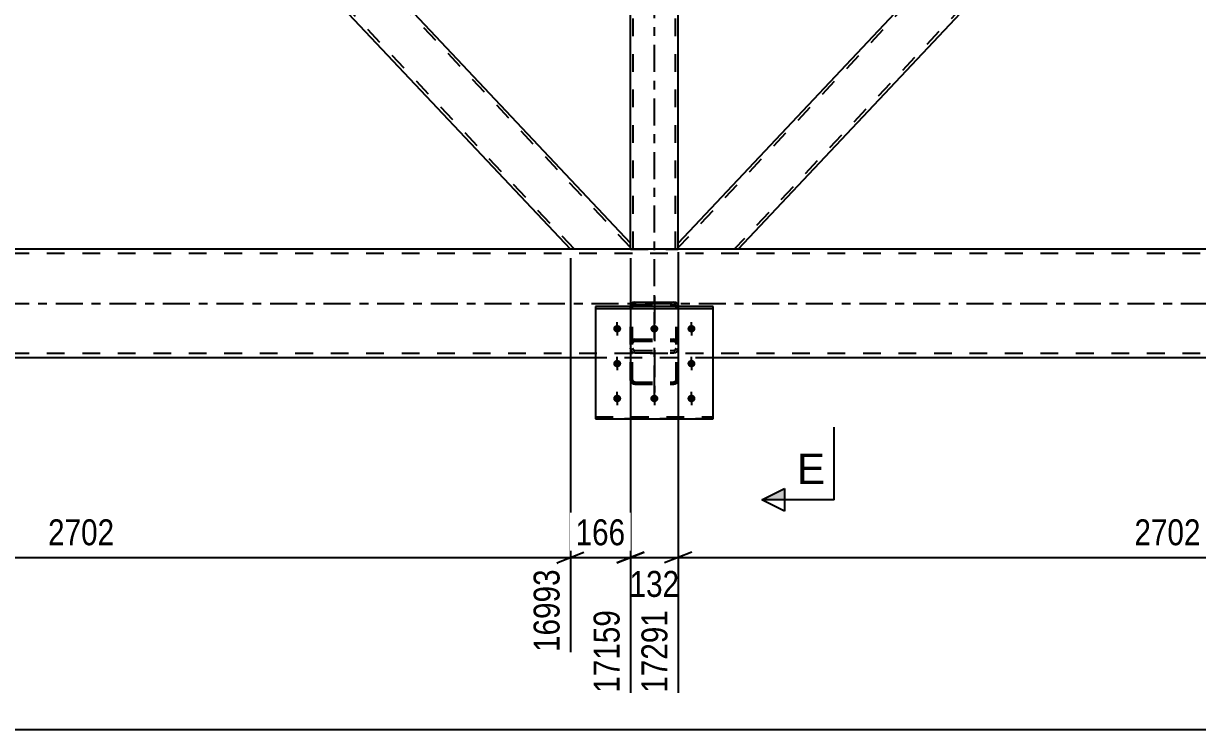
# Model space of a CAD drawing. Header units: millimetres. Extents: x -82 to 1107, y -663 to 178.
# Drawn here: x 553.9 to 683.5, y -174.7 to -96.7 of the extents above; entities that cross this region are included whole.
import ezdxf

# ---------------------------------------------------------------- set-up
doc = ezdxf.new("R2010")
doc.units = ezdxf.units.MM
doc.linetypes.add('DXK_LINE_DOT2', pattern=[3.9198, 1.9599, -1.9599])
doc.linetypes.add('DXK_LINE_DOT3', pattern=[5.9187, 2.979, -0.9799, 0.9799, -0.9799])
doc.styles.add('Arial', font='ARIAL.TTF', dxfattribs={"height": 0.2})
doc.styles.add('Arial Narrow', font='ARIALN.TTF', dxfattribs={"height": 0.2})

# ---------------------------------------------------------------- blocks, each defined once
blk = doc.blocks.new('Part-348431369-1497 - 1390')
at = {"color": 2, "linetype": 'Continuous'}
for p, q in [((865.94, -121.6), (141.14, -121.6)), ((617.04, -133.6), (390.05, -133.6)), ((857.05, -133.6), (630.04, -133.6))]:
    blk.add_line(p, q, dxfattribs=at)
at = {"color": 7, "linetype": 'DXK_LINE_DOT2'}
for p, q in [((942.54, -122.08), (12.9, -122.08)), ((942.54, -133.12), (12.9, -133.12)), ((630.04, -133.6), (617.04, -133.6))]:
    blk.add_line(p, q, dxfattribs=at)
at = {"color": 7, "linetype": 'DXK_LINE_DOT3'}
blk.add_line((12.9, -127.6), (942.54, -127.6), dxfattribs=at)
blk = doc.blocks.new('Part-348431369-1697 - 1390')
at = {"color": 2, "linetype": 'Continuous'}
for p, q in [((567.16, -63.8), (563.54, -67.65)), ((620.9, -120.94), (567.16, -63.8)), ((614.27, -121.6), (563.54, -67.65)), ((620.9, -121.6), (620.9, -120.94))]:
    blk.add_line(p, q, dxfattribs=at)
at = {"color": 7, "linetype": 'DXK_LINE_DOT2'}
for p, q in [((620.9, -121.4), (566.94, -64.03)), ((563.76, -67.42), (563.78, -67.4)), ((614.71, -121.6), (563.76, -67.42)), ((620.9, -121.6), (614.27, -121.6))]:
    blk.add_line(p, q, dxfattribs=at)
blk = doc.blocks.new('Part-348431369-1868 - 1390')
at = {"color": 7, "linetype": 'DXK_LINE_DOT3'}
blk.add_line((623.54, -126.82), (623.54, -137.44), dxfattribs=at)
at = {"color": 7, "linetype": 'DXK_LINE_DOT2'}
for p, q in [((620.9, -127.94), (620.91, -127.91)), ((620.9, -136.05), (620.9, -127.94)), ((621.16, -127.84), (621.14, -127.94)), ((621.14, -136.05), (621.14, -127.94)), ((621.21, -127.76), (621.16, -127.84)), ((621.29, -127.71), (621.21, -127.76)), ((621.38, -127.69), (621.29, -127.71)), ((621.38, -127.69), (625.7, -127.69)), ((625.79, -127.71), (625.7, -127.69)), ((625.87, -127.76), (625.79, -127.71)), ((625.92, -127.84), (625.87, -127.76)), ((625.94, -127.94), (625.92, -127.84)), ((625.94, -136.05), (625.94, -127.94)), ((626.17, -127.91), (626.18, -127.94)), ((626.18, -136.05), (626.18, -127.94)), ((620.94, -131.81), (620.9, -131.99)), ((621.04, -131.67), (620.94, -131.81)), ((621.2, -131.57), (621.04, -131.67)), ((621.14, -131.99), (621.16, -131.9)), ((621.16, -131.9), (621.21, -131.83)), ((621.38, -131.53), (621.2, -131.57)), ((621.21, -131.83), (621.29, -131.78)), ((621.29, -131.78), (621.38, -131.76)), ((621.38, -131.53), (625.7, -131.53)), ((621.38, -131.76), (625.7, -131.76)), ((625.88, -131.57), (625.7, -131.53)), ((625.7, -131.76), (625.79, -131.78)), ((625.79, -131.78), (625.87, -131.83)), ((625.87, -131.83), (625.92, -131.9)), ((626.04, -131.67), (625.88, -131.57)), ((625.92, -131.9), (625.94, -131.99)), ((626.14, -131.81), (626.04, -131.67)), ((626.18, -131.99), (626.14, -131.81)), ((620.94, -132.73), (620.9, -132.54)), ((621.14, -132.54), (621.16, -132.64)), ((621.16, -132.64), (621.21, -132.72)), ((621.38, -133.05), (621.2, -133.01)), ((621.21, -132.72), (621.29, -132.77)), ((621.29, -132.77), (621.38, -132.79)), ((621.38, -132.79), (625.7, -132.79)), ((621.38, -133.05), (625.7, -133.05)), ((625.7, -132.79), (625.79, -132.77)), ((625.88, -133.01), (625.7, -133.05)), ((625.79, -132.77), (625.87, -132.72)), ((625.87, -132.72), (625.92, -132.64)), ((625.92, -132.64), (625.94, -132.54)), ((626.18, -132.54), (626.14, -132.73)), ((620.9, -136.05), (620.94, -136.22)), ((621.16, -136.13), (621.14, -136.05)), ((621.21, -136.2), (621.16, -136.13)), ((625.92, -136.13), (625.87, -136.2)), ((625.94, -136.05), (625.92, -136.13)), ((626.14, -136.22), (626.18, -136.05)), ((620.94, -136.22), (621.04, -136.36)), ((621.04, -136.36), (621.2, -136.46)), ((621.2, -136.46), (621.38, -136.5)), ((621.29, -136.25), (621.21, -136.2)), ((621.38, -136.27), (621.29, -136.25)), ((621.38, -136.27), (625.7, -136.27)), ((621.38, -136.5), (625.7, -136.5)), ((625.79, -136.25), (625.7, -136.27)), ((625.7, -136.5), (625.88, -136.46)), ((625.87, -136.2), (625.79, -136.25)), ((625.88, -136.46), (626.04, -136.36)), ((626.04, -136.36), (626.14, -136.22))]:
    blk.add_line(p, q, dxfattribs=at)
at = {"color": 2, "linetype": 'Continuous'}
for p, q in [((620.91, -127.91), (620.94, -127.75)), ((621.2, -127.47), (621.38, -127.43)), ((621.38, -127.43), (625.7, -127.43)), ((625.7, -127.43), (625.88, -127.47)), ((626.14, -127.75), (626.17, -127.91))]:
    blk.add_line(p, q, dxfattribs=at)
for centre, start, end in [((621.4, -127.92), 114.3199, 159.2417), ((625.68, -127.92), 20.7583, 65.6801)]:
    blk.add_arc(centre, 0.496, start, end, dxfattribs=at)
at = {"color": 7, "linetype": 'DXK_LINE_DOT2'}
for centre, start, end in [((621.4, -132.56), 200.7583, 245.6801), ((625.68, -132.56), 294.3199, 339.2417)]:
    blk.add_arc(centre, 0.496, start, end, dxfattribs=at)
blk = doc.blocks.new('Part-348431369-1743 - 1390')
at = {"color": 7, "linetype": 'DXK_LINE_DOT3'}
blk.add_line((623.54, -131.6), (623.54, 4), dxfattribs=at)
at = {"color": 7, "linetype": 'DXK_LINE_DOT2'}
for p, q in [((626.18, -6), (620.9, -6)), ((620.9, -6.66), (620.9, -6)), ((621.22, -121.6), (621.22, -6)), ((625.86, -121.6), (625.86, -6)), ((626.18, -6.66), (626.18, -6)), ((620.9, -121.6), (620.9, -120.94)), ((620.9, -121.6), (626.18, -121.6)), ((626.18, -121.6), (626.18, -120.94))]:
    blk.add_line(p, q, dxfattribs=at)
at = {"color": 2, "linetype": 'Continuous'}
for p, q in [((620.9, -120.94), (620.9, -6.66)), ((626.18, -120.94), (626.18, -6.66))]:
    blk.add_line(p, q, dxfattribs=at)
blk = doc.blocks.new('Part-348431369-1900 - 1390')
at = {"color": 7, "linetype": 'DXK_LINE_DOT2'}
for p, q in [((630.04, -127.91), (617.04, -127.91)), ((617.04, -127.91), (617.04, -140.34)), ((617.04, -128.13), (630.04, -128.13)), ((630.04, -140.34), (630.04, -127.91)), ((617.04, -140.12), (630.04, -140.12)), ((630.04, -140.34), (617.04, -140.34))]:
    blk.add_line(p, q, dxfattribs=at)
blk = doc.blocks.new('Part-348431369-1795 - 1390')
at = {"color": 7, "linetype": 'DXK_LINE_DOT2'}
for p, q in [((734.71, -6), (626.18, -121.41)), ((740.9, -6.19), (632.37, -121.6)), ((740.9, -6), (734.27, -6)), ((683.54, -59.95), (679.92, -63.8)), ((687.16, -63.8), (683.54, -67.65)), ((632.81, -121.6), (626.18, -121.6))]:
    blk.add_line(p, q, dxfattribs=at)
at = {"color": 2, "linetype": 'Continuous'}
for p, q in [((734.27, -6), (683.54, -59.95)), ((740.9, -6.66), (740.9, -6)), ((740.9, -6.66), (687.16, -63.8)), ((679.92, -63.8), (626.18, -120.94)), ((683.54, -67.65), (632.81, -121.6)), ((626.18, -121.52), (626.18, -120.94)), ((626.18, -121.6), (626.18, -121.52))]:
    blk.add_line(p, q, dxfattribs=at)
blk = doc.blocks.new('Part-348431369-1805 - 1390')
at = {"color": 7, "linetype": 'DXK_LINE_DOT2'}
for p, q in [((614.71, -6), (506.18, -121.41)), ((620.9, -6.2), (512.37, -121.6)), ((620.9, -6), (614.27, -6)), ((620.9, -6.48), (620.9, -6)), ((563.54, -59.95), (559.92, -63.8)), ((567.16, -63.8), (563.54, -67.65)), ((512.81, -121.6), (506.18, -121.6))]:
    blk.add_line(p, q, dxfattribs=at)
at = {"color": 2, "linetype": 'Continuous'}
for p, q in [((614.27, -6), (563.54, -59.95)), ((620.9, -6.66), (567.16, -63.8)), ((620.9, -6.66), (620.9, -6.48)), ((559.92, -63.8), (506.18, -120.94)), ((563.54, -67.65), (512.81, -121.6)), ((506.18, -121.6), (506.18, -120.94))]:
    blk.add_line(p, q, dxfattribs=at)
blk = doc.blocks.new('Part-348431369-1869 - 1390')
at = {"color": 7, "linetype": 'DXK_LINE_DOT3'}
blk.add_line((623.54, -137.44), (623.54, -126.82), dxfattribs=at)
at = {"color": 7, "linetype": 'DXK_LINE_DOT2'}
for p, q in [((620.94, -127.75), (620.9, -127.94)), ((620.9, -136.05), (620.9, -127.94)), ((621.14, -127.94), (621.16, -127.84)), ((621.14, -136.05), (621.14, -127.94)), ((621.16, -127.84), (621.21, -127.76)), ((621.38, -127.43), (621.2, -127.47)), ((621.21, -127.76), (621.29, -127.71)), ((621.29, -127.71), (621.38, -127.69)), ((621.38, -127.43), (625.7, -127.43)), ((621.38, -127.69), (625.7, -127.69)), ((625.88, -127.47), (625.7, -127.43)), ((625.7, -127.69), (625.79, -127.71)), ((625.79, -127.71), (625.87, -127.76)), ((625.87, -127.76), (625.92, -127.84)), ((625.92, -127.84), (625.94, -127.94)), ((625.94, -136.05), (625.94, -127.94)), ((626.18, -127.94), (626.14, -127.75)), ((626.18, -136.05), (626.18, -127.94)), ((620.9, -131.99), (620.94, -131.81)), ((620.94, -131.81), (621.04, -131.67)), ((621.04, -131.67), (621.2, -131.57)), ((621.16, -131.9), (621.14, -131.99)), ((621.21, -131.83), (621.16, -131.9)), ((621.2, -131.57), (621.38, -131.53)), ((621.29, -131.78), (621.21, -131.83)), ((621.38, -131.76), (621.29, -131.78)), ((621.38, -131.53), (625.7, -131.53)), ((621.38, -131.76), (625.7, -131.76)), ((625.7, -131.53), (625.88, -131.57)), ((625.79, -131.78), (625.7, -131.76)), ((625.87, -131.83), (625.79, -131.78)), ((625.92, -131.9), (625.87, -131.83)), ((625.88, -131.57), (626.04, -131.67)), ((625.94, -131.99), (625.92, -131.9)), ((626.04, -131.67), (626.14, -131.81)), ((626.14, -131.81), (626.18, -131.99)), ((620.9, -132.54), (620.94, -132.73)), ((621.16, -132.64), (621.14, -132.54)), ((621.21, -132.72), (621.16, -132.64)), ((621.2, -133.01), (621.38, -133.05)), ((621.29, -132.77), (621.21, -132.72)), ((621.38, -132.79), (621.29, -132.77)), ((621.38, -132.79), (625.7, -132.79)), ((621.38, -133.05), (625.7, -133.05)), ((625.79, -132.77), (625.7, -132.79)), ((625.7, -133.05), (625.88, -133.01)), ((625.87, -132.72), (625.79, -132.77)), ((625.92, -132.64), (625.87, -132.72)), ((625.94, -132.54), (625.92, -132.64)), ((626.14, -132.73), (626.18, -132.54)), ((620.94, -136.22), (620.9, -136.05)), ((621.14, -136.05), (621.16, -136.13)), ((621.16, -136.13), (621.21, -136.2)), ((625.87, -136.2), (625.92, -136.13)), ((625.92, -136.13), (625.94, -136.05)), ((626.18, -136.05), (626.14, -136.22)), ((621.04, -136.36), (620.94, -136.22)), ((621.2, -136.46), (621.04, -136.36)), ((621.38, -136.5), (621.2, -136.46)), ((621.21, -136.2), (621.29, -136.25)), ((621.29, -136.25), (621.38, -136.27)), ((621.38, -136.27), (625.7, -136.27)), ((621.38, -136.5), (625.7, -136.5)), ((625.7, -136.27), (625.79, -136.25)), ((625.88, -136.46), (625.7, -136.5)), ((625.79, -136.25), (625.87, -136.2)), ((626.04, -136.36), (625.88, -136.46)), ((626.14, -136.22), (626.04, -136.36))]:
    blk.add_line(p, q, dxfattribs=at)
for centre, start, end in [((621.4, -127.92), 114.32, 159.2417), ((625.68, -127.92), 20.7583, 65.68), ((621.4, -132.56), 200.7583, 245.68), ((625.68, -132.56), 294.32, 339.2417)]:
    blk.add_arc(centre, 0.496, start, end, dxfattribs=at)
blk = doc.blocks.new('Part-348431369-1872 - 1390')
at = {"color": 2, "linetype": 'Continuous'}
for p, q in [((630.04, -127.91), (617.04, -127.91)), ((617.04, -127.91), (617.04, -140.34)), ((617.04, -128.13), (630.04, -128.13)), ((630.04, -140.34), (630.04, -127.91)), ((617.04, -140.34), (630.04, -140.34))]:
    blk.add_line(p, q, dxfattribs=at)
at = {"color": 7, "linetype": 'DXK_LINE_DOT2'}
blk.add_line((617.04, -140.12), (630.04, -140.12), dxfattribs=at)
blk = doc.blocks.new('Bolt-348431369-1898 - 1390')
at = {"linetype": 'Continuous'}
for points in [[(619.44, -129.97), (619.53, -129.98), (619.62, -130), (619.7, -130.05), (619.77, -130.11), (619.82, -130.18), (619.86, -130.25), (619.88, -130.34), (619.88, -130.43), (619.86, -130.51), (619.82, -130.59), (619.77, -130.66), (619.7, -130.72), (619.62, -130.76), (619.53, -130.79), (619.44, -130.8), (619.35, -130.79), (619.26, -130.76), (619.18, -130.72), (619.11, -130.66), (619.06, -130.59), (619.02, -130.51), (619, -130.43), (619, -130.34), (619.02, -130.25), (619.06, -130.18), (619.11, -130.11), (619.18, -130.05), (619.26, -130), (619.35, -129.98)], [(623.54, -129.97), (623.63, -129.98), (623.72, -130), (623.8, -130.05), (623.87, -130.11), (623.92, -130.18), (623.96, -130.25), (623.98, -130.34), (623.98, -130.43), (623.96, -130.51), (623.92, -130.59), (623.87, -130.66), (623.8, -130.72), (623.72, -130.76), (623.63, -130.79), (623.54, -130.8), (623.45, -130.79), (623.36, -130.76), (623.28, -130.72), (623.21, -130.66), (623.16, -130.59), (623.12, -130.51), (623.1, -130.43), (623.1, -130.34), (623.12, -130.25), (623.16, -130.18), (623.21, -130.11), (623.28, -130.05), (623.36, -130), (623.45, -129.98)], [(627.64, -129.97), (627.73, -129.98), (627.82, -130), (627.9, -130.05), (627.97, -130.11), (628.02, -130.18), (628.06, -130.25), (628.08, -130.34), (628.08, -130.43), (628.06, -130.51), (628.02, -130.59), (627.97, -130.66), (627.9, -130.72), (627.82, -130.76), (627.73, -130.79), (627.64, -130.8), (627.55, -130.79), (627.46, -130.76), (627.38, -130.72), (627.31, -130.66), (627.26, -130.59), (627.22, -130.51), (627.2, -130.43), (627.2, -130.34), (627.22, -130.25), (627.26, -130.18), (627.31, -130.11), (627.38, -130.05), (627.46, -130), (627.55, -129.98)], [(619.44, -133.82), (619.53, -133.83), (619.62, -133.86), (619.7, -133.9), (619.77, -133.96), (619.82, -134.03), (619.86, -134.11), (619.88, -134.19), (619.88, -134.28), (619.86, -134.36), (619.82, -134.44), (619.77, -134.51), (619.7, -134.57), (619.62, -134.61), (619.53, -134.64), (619.44, -134.65), (619.35, -134.64), (619.26, -134.61), (619.18, -134.57), (619.11, -134.51), (619.06, -134.44), (619.02, -134.36), (619, -134.28), (619, -134.19), (619.02, -134.11), (619.06, -134.03), (619.11, -133.96), (619.18, -133.9), (619.26, -133.86), (619.35, -133.83)], [(627.64, -133.82), (627.73, -133.83), (627.82, -133.86), (627.9, -133.9), (627.97, -133.96), (628.02, -134.03), (628.06, -134.11), (628.08, -134.19), (628.08, -134.28), (628.06, -134.36), (628.02, -134.44), (627.97, -134.51), (627.9, -134.57), (627.82, -134.61), (627.73, -134.64), (627.64, -134.65), (627.55, -134.64), (627.46, -134.61), (627.38, -134.57), (627.31, -134.51), (627.26, -134.44), (627.22, -134.36), (627.2, -134.28), (627.2, -134.19), (627.22, -134.11), (627.26, -134.03), (627.31, -133.96), (627.38, -133.9), (627.46, -133.86), (627.55, -133.83)], [(619.44, -137.67), (619.53, -137.68), (619.62, -137.71), (619.7, -137.75), (619.77, -137.81), (619.82, -137.88), (619.86, -137.96), (619.88, -138.04), (619.88, -138.13), (619.86, -138.22), (619.82, -138.29), (619.77, -138.36), (619.7, -138.42), (619.62, -138.47), (619.53, -138.49), (619.44, -138.5), (619.35, -138.49), (619.26, -138.47), (619.18, -138.42), (619.11, -138.36), (619.06, -138.29), (619.02, -138.22), (619, -138.13), (619, -138.04), (619.02, -137.96), (619.06, -137.88), (619.11, -137.81), (619.18, -137.75), (619.26, -137.71), (619.35, -137.68)], [(623.54, -137.67), (623.63, -137.68), (623.72, -137.71), (623.8, -137.75), (623.87, -137.81), (623.92, -137.88), (623.96, -137.96), (623.98, -138.04), (623.98, -138.13), (623.96, -138.22), (623.92, -138.29), (623.87, -138.36), (623.8, -138.42), (623.72, -138.47), (623.63, -138.49), (623.54, -138.5), (623.45, -138.49), (623.36, -138.47), (623.28, -138.42), (623.21, -138.36), (623.16, -138.29), (623.12, -138.22), (623.1, -138.13), (623.1, -138.04), (623.12, -137.96), (623.16, -137.88), (623.21, -137.81), (623.28, -137.75), (623.36, -137.71), (623.45, -137.68)], [(627.64, -137.67), (627.73, -137.68), (627.82, -137.71), (627.9, -137.75), (627.97, -137.81), (628.02, -137.88), (628.06, -137.96), (628.08, -138.04), (628.08, -138.13), (628.06, -138.22), (628.02, -138.29), (627.97, -138.36), (627.9, -138.42), (627.82, -138.47), (627.73, -138.49), (627.64, -138.5), (627.55, -138.49), (627.46, -138.47), (627.38, -138.42), (627.31, -138.36), (627.26, -138.29), (627.22, -138.22), (627.2, -138.13), (627.2, -138.04), (627.22, -137.96), (627.26, -137.88), (627.31, -137.81), (627.38, -137.75), (627.46, -137.71), (627.55, -137.68)]]:
    blk.add_hatch(color=1, dxfattribs=at).paths.add_polyline_path(points)
at = {"color": 1, "linetype": 'Continuous'}
for p, q in [((619.44, -129.99), (619.44, -131.12)), ((623.54, -129.99), (623.54, -131.12)), ((627.64, -129.99), (627.64, -131.12)), ((619.44, -133.84), (619.44, -134.97)), ((627.64, -133.84), (627.64, -134.97)), ((619.44, -137.69), (619.44, -138.83)), ((623.54, -137.69), (623.54, -138.83)), ((627.64, -137.69), (627.64, -138.83))]:
    blk.add_line(p, q, dxfattribs=at)
blk = doc.blocks.new('Bolt-348431369-1901 - 1390')
at = {"color": 1, "linetype": 'DXK_LINE_DOT2'}
for p, q in [((619.44, -130.78), (619.44, -129.64)), ((623.54, -130.78), (623.54, -129.64)), ((627.64, -130.78), (627.64, -129.64)), ((619.44, -134.63), (619.44, -133.5)), ((627.64, -134.63), (627.64, -133.5)), ((619.44, -138.48), (619.44, -137.35)), ((623.54, -138.48), (623.54, -137.35)), ((627.64, -138.48), (627.64, -137.35))]:
    blk.add_line(p, q, dxfattribs=at)
blk = doc.blocks.new('StraightDimension-348431369-15543 - 1390')
at = {"color": 7, "linetype": 'Continuous'}
for p, q in [((620.9, -122.6), (620.9, -170.59)), ((626.18, -121.94), (626.18, -170.59)), ((619.4, -156.25), (622.4, -155.05)), ((627.68, -155.05), (624.68, -156.25)), ((620.9, -155.65), (626.18, -155.65))]:
    blk.add_line(p, q, dxfattribs=at)
at = {"color": 0}
blk.add_wipeout([(626.88, -160.6), (626.88, -156.4), (620.2, -156.4), (620.2, -160.6)], dxfattribs=at)
at = {"color": 3, "style": 'Arial Narrow'}
blk.add_text('132', height=2.863, dxfattribs=at).set_placement((620.8, -160))
at = {"color": 0, "linetype": 'Continuous'}
blk.add_wipeout([(625.58, -160.85), (621.38, -160.85), (621.38, -171.19), (625.58, -171.19)], dxfattribs=at)
at = {"color": 3, "linetype": 'Continuous', "style": 'Arial Narrow'}
blk.add_text('17291', height=2.863, rotation=90.0002, dxfattribs=at).set_placement((624.98, -170.59))
blk = doc.blocks.new('StraightDimension-348431369-15545 - 1390')
at = {"color": 7, "linetype": 'Continuous'}
for p, q in [((506.18, -121.94), (506.18, -170.59)), ((614.27, -122.6), (614.27, -166.09)), ((507.68, -155.05), (504.68, -156.25)), ((612.77, -156.25), (615.77, -155.05)), ((506.18, -155.65), (614.27, -155.65))]:
    blk.add_line(p, q, dxfattribs=at)
at = {"color": 0}
blk.add_wipeout([(564.48, -154.9), (564.48, -150.7), (555.97, -150.7), (555.97, -154.9)], dxfattribs=at)
at = {"color": 3, "style": 'Arial Narrow'}
blk.add_text('2702', height=2.863, dxfattribs=at).set_placement((556.57, -154.3))
at = {"color": 0, "linetype": 'Continuous'}
blk.add_wipeout([(613.67, -156.35), (609.47, -156.35), (609.47, -166.69), (613.67, -166.69)], dxfattribs=at)
at = {"color": 3, "linetype": 'Continuous', "style": 'Arial Narrow'}
blk.add_text('16993', height=2.863, rotation=90.0002, dxfattribs=at).set_placement((613.07, -166.09))
blk = doc.blocks.new('StraightDimension-348431369-15542 - 1390')
at = {"color": 7, "linetype": 'Continuous'}
for p, q in [((626.18, -121.94), (626.18, -170.59)), ((734.27, -122.6), (734.27, -166.09)), ((627.68, -155.05), (624.68, -156.25)), ((732.77, -156.25), (735.77, -155.05)), ((626.18, -155.65), (734.27, -155.65))]:
    blk.add_line(p, q, dxfattribs=at)
at = {"color": 0}
blk.add_wipeout([(684.48, -154.9), (684.48, -150.7), (675.97, -150.7), (675.97, -154.9)], dxfattribs=at)
at = {"color": 3, "style": 'Arial Narrow'}
blk.add_text('2702', height=2.863, dxfattribs=at).set_placement((676.57, -154.3))
at = {"color": 0, "linetype": 'Continuous'}
blk.add_wipeout([(733.67, -156.35), (729.47, -156.35), (729.47, -166.69), (733.67, -166.69)], dxfattribs=at)
at = {"color": 3, "linetype": 'Continuous', "style": 'Arial Narrow'}
blk.add_text('19993', height=2.863, rotation=90.0002, dxfattribs=at).set_placement((733.07, -166.09))
blk = doc.blocks.new('StraightDimension-348431369-15544 - 1390')
at = {"color": 7, "linetype": 'Continuous'}
for p, q in [((614.27, -122.6), (614.27, -166.09)), ((620.9, -122.6), (620.9, -170.59)), ((612.77, -156.25), (615.77, -155.05)), ((622.4, -155.05), (619.4, -156.25)), ((614.27, -155.65), (620.9, -155.65))]:
    blk.add_line(p, q, dxfattribs=at)
at = {"color": 0}
blk.add_wipeout([(620.93, -154.9), (620.93, -150.7), (614.24, -150.7), (614.24, -154.9)], dxfattribs=at)
at = {"color": 0, "linetype": 'Continuous'}
blk.add_wipeout([(620.3, -160.85), (616.1, -160.85), (616.1, -171.19), (620.3, -171.19)], dxfattribs=at)
at = {"color": 3, "style": 'Arial Narrow'}
blk.add_text('166', height=2.863, dxfattribs=at).set_placement((614.84, -154.3))
at = {"color": 3, "linetype": 'Continuous', "style": 'Arial Narrow'}
blk.add_text('17159', height=2.863, rotation=90.0002, dxfattribs=at).set_placement((619.7, -170.59))
blk = doc.blocks.new('StraightDimension-348431369-15899 - 1390')
at = {"color": 7, "linetype": 'Continuous'}
blk.add_line((-1, -174.65), (943.54, -174.65), dxfattribs=at)
blk = doc.blocks.new('SectionMark-348431369-20859 - 1390')
at = {"linetype": 'Continuous'}
for points in [[(637.9, 26.74), (637.9, 25.49), (635.4, 26.74)], [(637.9, -148.02), (637.9, -149.27), (635.4, -149.27)]]:
    blk.add_hatch(color=6, dxfattribs=at).paths.add_polyline_path(points)
at = {"color": 6, "linetype": 'Continuous'}
for p, q in [((635.4, 26.74), (637.9, 27.99)), ((637.9, 25.49), (637.9, 27.99)), ((643.4, 26.74), (635.4, 26.74)), ((635.4, 26.74), (637.9, 25.49)), ((643.4, 26.74), (643.4, 18.74)), ((643.4, -149.27), (643.4, -141.27)), ((635.4, -149.27), (637.9, -148.02)), ((637.9, -148.02), (637.9, -150.52)), ((643.4, -149.27), (635.4, -149.27)), ((637.9, -150.52), (635.4, -149.27))]:
    blk.add_line(p, q, dxfattribs=at)
at = {"color": 0, "linetype": 'Continuous'}
for points in [[(642.4, 21.49), (642.4, 24.99), (639.29, 24.99), (639.29, 21.49)], [(642.4, -147.52), (642.4, -144.02), (639.29, -144.02), (639.29, -147.52)]]:
    blk.add_wipeout(points, dxfattribs=at)
at = {"color": 3, "linetype": 'Continuous', "style": 'Arial'}
for p in [(639.29, 21.49), (639.29, -147.52)]:
    blk.add_text('E', height=3.34, dxfattribs=at).set_placement(p)

msp = doc.modelspace()

# ---------------------------------------------------------------- block references
for name in ['Part-348431369-1743 - 1390', 'Part-348431369-1805 - 1390', 'Part-348431369-1795 - 1390', 'Part-348431369-1697 - 1390', 'Part-348431369-1497 - 1390', 'Part-348431369-1868 - 1390', 'Part-348431369-1869 - 1390', 'Part-348431369-1900 - 1390', 'Part-348431369-1872 - 1390', 'Bolt-348431369-1901 - 1390', 'Bolt-348431369-1898 - 1390']:
    msp.add_blockref(name, (0, 0))

# ---------------------------------------------------------------- next in the draw order: block references
for name in ['StraightDimension-348431369-15545 - 1390', 'StraightDimension-348431369-15543 - 1390']:
    msp.add_blockref(name, (0, 0))

# ---------------------------------------------------------------- next in the draw order: block references
for name in ['StraightDimension-348431369-15544 - 1390', 'StraightDimension-348431369-15542 - 1390']:
    msp.add_blockref(name, (0, 0))

# ---------------------------------------------------------------- next in the draw order: block references
msp.add_blockref('StraightDimension-348431369-15899 - 1390', (0, 0))

# ---------------------------------------------------------------- next in the draw order: block references
msp.add_blockref('SectionMark-348431369-20859 - 1390', (0, 0))

doc.saveas('drawing.dxf')
